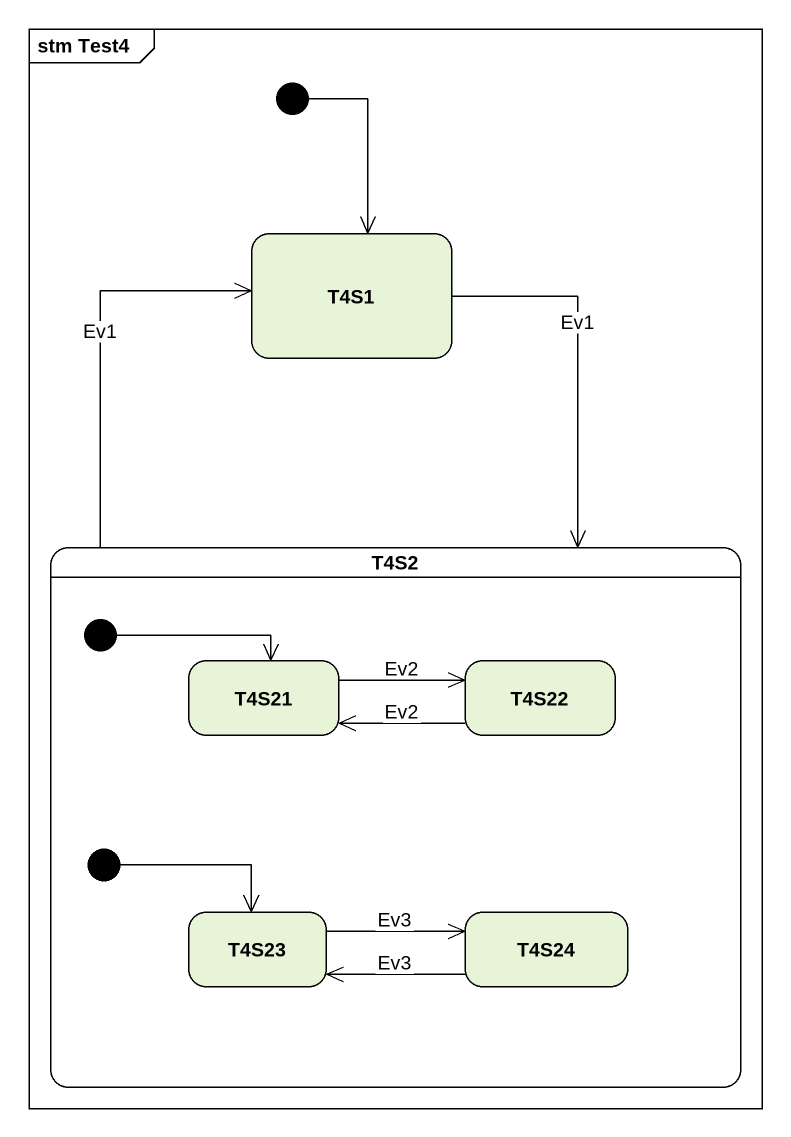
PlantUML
@startuml
mainframe stm Test4
hide empty description
state T4S1
state T4S2 {
  state initial2 <<start>>
  state T4S21
  state T4S22
  state initial3 <<start>>
  state T4S23
  state T4S24
}
[*] --> T4S1
T4S1 --> T4S2 : Ev1
T4S2 -up-> T4S1 : Ev1
initial2 -right-> T4S21
T4S21 -right-> T4S22 : Ev2
T4S22 -left-> T4S21 : Ev2
initial3 -right-> T4S23
T4S23 -right-> T4S24 : Ev3
T4S24 -left-> T4S23 : Ev3
@enduml
